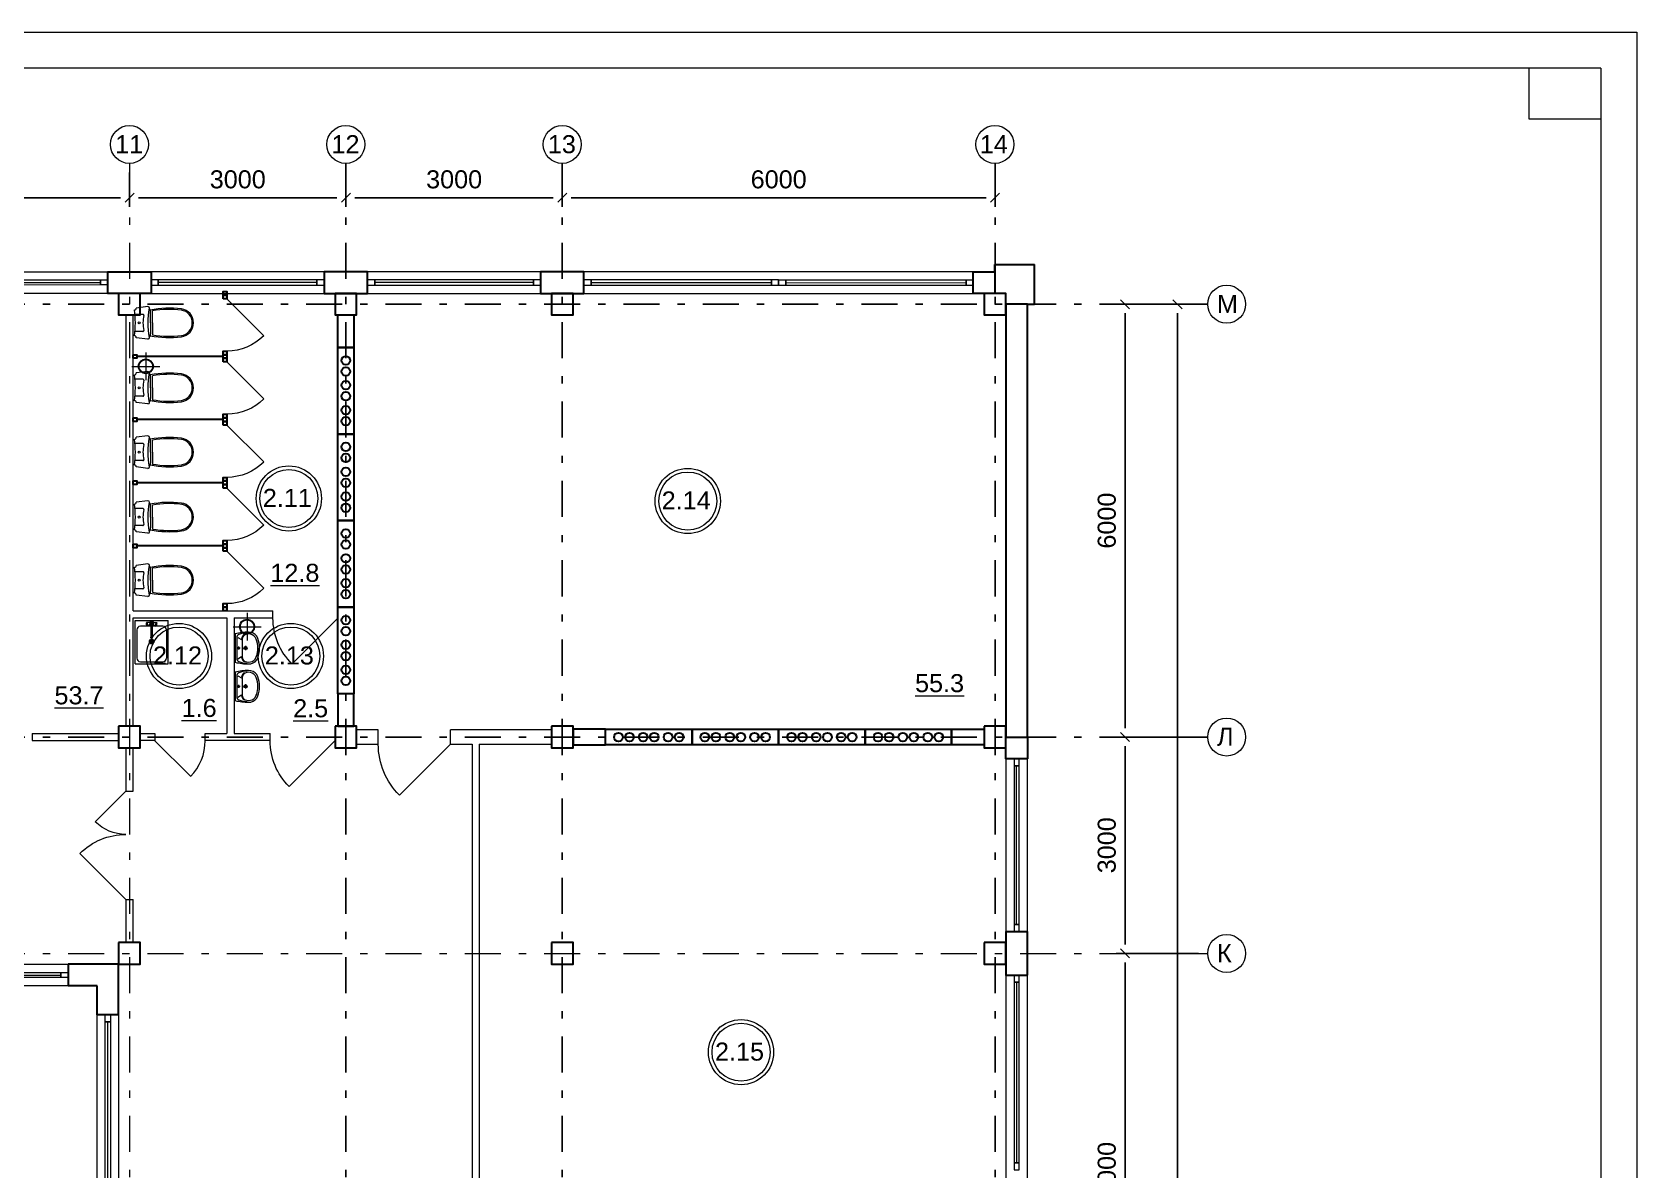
# Model space of a CAD drawing. Header units: metres. Extents: x -306 to 273, y -329 to 512.
# Drawn here: x 147.63 to 169.88, y 418.78 to 434.55 of the extents above; entities that cross this region are included whole.
import ezdxf
from ezdxf.enums import TextEntityAlignment as Align

# ---------------------------------------------------------------- set-up
doc = ezdxf.new("R2010")
doc.units = ezdxf.units.M
doc.header["$MEASUREMENT"] = 0
doc.linetypes.add('( Dashdot )', pattern=[1.001, 0.5, -0.25, 0.001, -0.25])
doc.linetypes.add('DGN Style 4', pattern=[17.066964, 8.528152, -4.264076, 0.01066, -4.264076])
doc.layers.get('DEFPOINTS').update_dxf_attribs({"lineweight": 0})
doc.layers.add('Level 50', color=7, linetype='Continuous', lineweight=0)
doc.styles.add('Standard_0', font='arial.ttf')
doc.styles.add('Style-Arial', font='arial.ttf')
doc.dimstyles.get("Standard").update_dxf_attribs({"dimtxt": 0.00018, "dimasz": 0.00018, "dimexe": 0.0002, "dimexo": 0.0625, "dimgap": 9e-05, "dimtad": 0, "dimtih": 1, "dimtoh": 1, "dimdec": 4, "dimlfac": 1000, "dimzin": 0, "dimdsep": 46, "dimtxsty": 'Standard_0', "dimcen": 9e-05, "dimadec": 0, "dimazin": 0, "dimtfac": 1, "dimtdec": 4, "dimtofl": 0, "dimtmove": 0, "dimatfit": 0, "dimfxl": 0.01, "dimfxlon": 1, "dimtolj": 1, "dimtzin": 0, "dimarcsym": 0})

# ---------------------------------------------------------------- blocks, each defined once
blk = doc.blocks.new('*U1661')
at = {"color": 7, "linetype": 'Continuous', "lineweight": 30}
for p, q in [((0.275, 0.275), (-0.275, 0.275)), ((-0.275, -0.275), (-0.275, 0.275)), ((0.275, 0.175), (0.275, 0.275)), ((-0.175, -0.275), (-0.275, -0.275))]:
    blk.add_line(p, q, dxfattribs=at)
blk = doc.blocks.new('*U1658')
at = {"color": 7, "linetype": 'Continuous', "lineweight": 0}
blk.add_line((-1.1, 0), (1.1, 0), dxfattribs=at)
at = {"color": 7, "linetype": 'Continuous', "lineweight": 13, "flags": 128}
for points in [[(-1.1, -0.035), (-1.2, -0.035), (-1.2, 0.035), (-1.1, 0.035), (-1.1, -0.035)], [(1.2, -0.035), (1.1, -0.035), (1.1, 0.035), (1.2, 0.035), (1.2, -0.035)]]:
    blk.add_lwpolyline(points, close=True, dxfattribs=at)
at = {"color": 7, "linetype": 'Continuous', "lineweight": 0, "flags": 128}
blk.add_lwpolyline([(-1.1, 0.035), (1.1, 0.035), (1.1, -0.035), (-1.1, -0.035), (-1.1, 0.035)], close=True, dxfattribs=at)
blk = doc.blocks.new('*U1656')
at = {"color": 7, "linetype": 'Continuous', "lineweight": 0}
blk.add_line((1.25, 0), (-1.25, 0), dxfattribs=at)
at = {"color": 7, "linetype": 'Continuous', "lineweight": 13, "flags": 128}
for points in [[(-1.35, 0.035), (-1.25, 0.035), (-1.25, -0.035), (-1.35, -0.035), (-1.35, 0.035)], [(1.25, 0.035), (1.35, 0.035), (1.35, -0.035), (1.25, -0.035), (1.25, 0.035)]]:
    blk.add_lwpolyline(points, close=True, dxfattribs=at)
at = {"color": 7, "linetype": 'Continuous', "lineweight": 0, "flags": 128}
blk.add_lwpolyline([(-1.25, 0.035), (1.25, 0.035), (1.25, -0.035), (-1.25, -0.035), (-1.25, 0.035)], close=True, dxfattribs=at)
blk = doc.blocks.new('*U1657')
at = {"color": 7, "linetype": 'Continuous', "lineweight": 0}
blk.add_line((1.25, 0.001), (-1.25, -0.001), dxfattribs=at)
at = {"color": 7, "linetype": 'Continuous', "lineweight": 13, "flags": 128}
for points in [[(-1.35, 0.034), (-1.25, 0.034), (-1.25, -0.036), (-1.35, -0.036), (-1.35, 0.034)], [(1.25, 0.036), (1.35, 0.036), (1.35, -0.034), (1.25, -0.034), (1.25, 0.036)]]:
    blk.add_lwpolyline(points, close=True, dxfattribs=at)
at = {"color": 7, "linetype": 'Continuous', "lineweight": 0, "flags": 128}
blk.add_lwpolyline([(-1.25, 0.034), (1.25, 0.036), (1.25, -0.034), (-1.25, -0.036), (-1.25, 0.034)], close=True, dxfattribs=at)
blk = doc.blocks.new('*U1655')
at = {"color": 7, "linetype": 'Continuous', "lineweight": 30, "flags": 128}
blk.add_lwpolyline([(-0.11, -0.6), (-0.11, 0.6), (0.11, 0.6), (0.11, -0.6), (-0.11, -0.6)], close=True, dxfattribs=at)
at = {"color": 7, "linetype": 'Continuous', "lineweight": 30}
for centre in [(0, 0.421), (0, 0.268), (0, 0.077), (0, -0.077), (0, -0.268), (0, -0.421)]:
    blk.add_circle(centre, 0.06, dxfattribs=at)
blk = doc.blocks.new('*U1662')
at = {"color": 7, "linetype": 'Continuous', "lineweight": 0, "flags": 128}
blk.add_lwpolyline([(42.05, 29.7), (42.05, -29.7), (-42.05, -29.7), (-42.05, 29.7), (42.05, 29.7)], close=True, dxfattribs=at)
at = {"layer": 'Level 50', "color": 7, "linetype": 'Continuous', "lineweight": 13}
for p, q in [((41.55, 29.2), (-40.05, 29.2)), ((40.55, 29.2), (40.55, 28.5)), ((41.55, 29.2), (41.55, -29.2)), ((40.55, 28.5), (41.55, 28.5))]:
    blk.add_line(p, q, dxfattribs=at)
blk = doc.blocks.new('_Oblique-1')
at = {"color": 0, "linetype": 'ByBlock', "lineweight": -2}
blk.add_line((0.5, 0.5), (-0.5, -0.5), dxfattribs=at)
blk = doc.blocks.new('*D2273')
at = {"color": 0, "linetype": 'Continuous', "lineweight": -2, "transparency": 16777216}
for p, q in [((163.803, 430.779), (162.658, 430.779)), ((162.783, 430.654), (162.783, 424.904)), ((163.803, 424.779), (162.658, 424.779))]:
    blk.add_line(p, q, dxfattribs=at)
at = {"layer": 'DEFPOINTS', "color": 0, "linetype": 'Continuous', "lineweight": 0, "transparency": 16777216}
for p in [(163.928, 430.779), (162.783, 424.779), (163.928, 424.779)]:
    blk.add_point(p, dxfattribs=at)
at = {"color": 0, "linetype": 'Continuous', "lineweight": -2, "transparency": 16777216, "xscale": 0.125, "yscale": 0.125, "zscale": 0.125}
for p, rotation in [((162.783, 430.779), 90), ((162.783, 424.779), 270)]:
    blk.add_blockref('_Oblique-1', p, dxfattribs=dict(at, rotation=rotation))
at = {"color": 0, "linetype": 'Continuous', "lineweight": 0, "transparency": 16777216, "insert": (162.53, 427.779), "char_height": 0.25, "attachment_point": 5, "rotation": 90, "style": 'Style-Arial'}
blk.add_mtext('\\A1;6000', dxfattribs=at)
blk = doc.blocks.new('*D2274')
at = {"color": 0, "linetype": 'Continuous', "lineweight": -2, "transparency": 16777216}
for p, q in [((163.803, 430.779), (163.385, 430.779)), ((163.51, 388.904), (163.51, 430.654)), ((163.803, 388.779), (163.385, 388.779))]:
    blk.add_line(p, q, dxfattribs=at)
at = {"layer": 'DEFPOINTS', "color": 0, "linetype": 'Continuous', "lineweight": 0, "transparency": 16777216}
for p in [(163.51, 430.779), (163.928, 430.779), (163.928, 388.779)]:
    blk.add_point(p, dxfattribs=at)
at = {"color": 0, "linetype": 'Continuous', "lineweight": -2, "transparency": 16777216, "xscale": 0.125, "yscale": 0.125, "zscale": 0.125}
for p, rotation in [((163.51, 430.779), 90), ((163.51, 388.779), 270)]:
    blk.add_blockref('_Oblique-1', p, dxfattribs=dict(at, rotation=rotation))
at = {"color": 0, "linetype": 'Continuous', "lineweight": 0, "transparency": 16777216, "insert": (163.257, 409.779), "char_height": 0.25, "attachment_point": 5, "rotation": 90, "style": 'Style-Arial'}
blk.add_mtext('\\A1;42000', dxfattribs=at)
blk = doc.blocks.new('ун2')
at = {"color": 252, "lineweight": 13}
for p, q in [((-0.131, -0.114), (-0.131, 0.006)), ((0.131, -0.114), (0.131, 0.006)), ((-0.25, -0.194), (-0.229, -0.012)), ((0, -0.235), (-0.168, -0.235)), ((0, -0.235), (0.168, -0.235)), ((0.25, -0.194), (0.229, -0.012)), ((0, -0.266), (-0.184, -0.266)), ((0, -0.266), (0.184, -0.266))]:
    blk.add_line(p, q, dxfattribs=at)
blk.add_circle((0, -0.058), 0.0157, dxfattribs=at)
for centre, radius, start, end in [((-0.225, 0.014), 0.0259, 262.0147, 1.5137), ((0, 1.373), 1.373, 261.6431, 278.3569), ((0.225, 0.014), 0.0258, 178.1572, 278.1058), ((-0.226, -0.192), 0.0242, 185.3126, 270.5398), ((0, -1.267), 1.076, 77.8721, 102.1279), ((1.292, -0.524), 1.518, 168.8327, 186.9654), ((-0.169, -0.152), 0.0829, 229.7034, 270.7895), ((-0.115, -0.115), 0.0166, 175.2998, 270.088), ((0, -0.594), 0.477, 76.0614, 103.9386), ((0.115, -0.115), 0.0166, 269.912, 4.7002), ((0.169, -0.152), 0.0829, 269.2105, 310.2966), ((-1.292, -0.524), 1.518, 353.0346, 11.1673), ((0.226, -0.192), 0.0242, 269.4602, 354.6874), ((1.29, -0.524), 1.497, 170.087, 187.0749), ((-1.29, -0.524), 1.497, 352.9251, 9.913), ((0, -0.679), 0.217, 187.7539, 269.9084), ((0, -0.679), 0.198, 188.5249, 269.9084), ((0, -0.679), 0.198, 270.0916, 351.4751), ((0, -0.679), 0.217, 270.0916, 352.2461)]:
    blk.add_arc(centre, radius, start, end, dxfattribs=at)
blk = doc.blocks.new('ум9')
at = {"color": 252, "lineweight": 13}
for p, q in [((0.317, 0), (-0.317, 0)), ((-0.237, -0.059), (-0.19, -0.143)), ((0.228, -0.039), (-0.228, -0.039)), ((0.185, -0.156), (-0.171, -0.156)), ((0.046, -0.234), (-0.046, -0.234)), ((0.035, -0.08), (-0.035, -0.08)), ((0, -0.115), (0, -0.045)), ((0, -0.189), (0, -0.28)), ((0.237, -0.059), (0.19, -0.143))]:
    blk.add_line(p, q, dxfattribs=at)
for centre, radius in [((0, -0.234), 0.0351), ((0, -0.08), 0.0221), ((0, -0.234), 0.0221)]:
    blk.add_circle(centre, radius, dxfattribs=at)
for centre, radius, start, end in [((1.163, -0.334), 1.518, 167.3206, 178.6525), ((-0.135, -0.304), 0.22, 178.312, 234.1043), ((-0.355, -0.298), 0.00065, 358.312, 358.6525), ((0.089, -0.267), 0.429, 154.5977, 180.3349), ((-0.317, -0.001), 0.00065, 90, 167.3206), ((-0.135, -0.303), 0.18, 141.0504, 245.2718), ((-0.228, -0.117), 0.078, 90, 154.5977), ((-0.135, -0.303), 0.193, 141.0504, 147.7493), ((-0.181, -0.302), 0.159, 98.7111, 129.9424), ((-0.181, -0.302), 0.146, 86.1548, 129.9424), ((0.181, -0.302), 0.146, 50.0576, 93.8452), ((0.181, -0.302), 0.159, 50.0576, 81.2889), ((0.135, -0.303), 0.18, 294.7282, 38.9496), ((0.228, -0.117), 0.078, 25.4023, 90), ((0.135, -0.304), 0.22, 305.8957, 1.688), ((0.135, -0.303), 0.193, 32.2507, 38.9496), ((-0.089, -0.267), 0.429, 359.6651, 25.4023), ((0.317, -0.001), 0.00065, 12.6794, 90), ((-1.163, -0.334), 1.518, 1.3475, 12.6794), ((0.355, -0.298), 0.00065, 181.3475, 181.688), ((-0.035, -0.093), 0.452, 239.6448, 267.5368), ((-0.035, -0.093), 0.413, 244.8898, 267.5368), ((0, 0.104), 0.65, 265.1692, 274.8308), ((0, 0.104), 0.611, 265.1692, 274.8308), ((0.035, -0.093), 0.413, 272.4632, 300.3552), ((0.035, -0.093), 0.452, 272.4632, 300.3552)]:
    blk.add_arc(centre, radius, start, end, dxfattribs=at)
blk = doc.blocks.new('*U1671')
at = {"color": 7, "linetype": 'Continuous', "lineweight": 0}
for p, q in [((-0.05, 0), (-2.325, 0)), ((2.325, 0), (0.05, 0))]:
    blk.add_line(p, q, dxfattribs=at)
at = {"color": 7, "linetype": 'Continuous', "lineweight": 0, "flags": 128}
for points in [[(-2.425, 0.15), (2.425, 0.15), (2.425, -0.15), (-2.425, -0.15), (-2.425, 0.15)], [(-2.325, 0.035), (2.325, 0.035), (2.325, -0.035), (-2.325, -0.035), (-2.325, 0.035)]]:
    blk.add_lwpolyline(points, close=True, dxfattribs=at)
at = {"color": 7, "linetype": 'Continuous', "lineweight": 13, "flags": 128}
for points in [[(-2.425, 0.035), (-2.325, 0.035), (-2.325, -0.035), (-2.425, -0.035), (-2.425, 0.035)], [(-0.05, 0.035), (0.05, 0.035), (0.05, -0.035), (-0.05, -0.035), (-0.05, 0.035)], [(2.325, 0.035), (2.425, 0.035), (2.425, -0.035), (2.325, -0.035), (2.325, 0.035)]]:
    blk.add_lwpolyline(points, close=True, dxfattribs=at)
blk = doc.blocks.new('*U1717')
at = {"color": 7, "linetype": 'Continuous', "lineweight": 13}
for radius in [0.452, 0.402]:
    blk.add_circle((0, 0), radius, dxfattribs=at)
at = {"color": 7, "linetype": 'Continuous', "lineweight": 13, "style": 'Style-Arial'}
blk.add_text('2.11', height=0.25, dxfattribs=at).set_placement((-0.361, 0.133), align=Align.TOP_LEFT)
blk = doc.blocks.new('*U1718')
at = {"color": 7, "linetype": 'Continuous', "lineweight": 13}
for radius in [0.452, 0.402]:
    blk.add_circle((0, 0), radius, dxfattribs=at)
at = {"color": 7, "linetype": 'Continuous', "lineweight": 13, "style": 'Style-Arial'}
blk.add_text('2.12', height=0.25, dxfattribs=at).set_placement((-0.361, 0.133), align=Align.TOP_LEFT)
blk = doc.blocks.new('*U1719')
at = {"color": 7, "linetype": 'Continuous', "lineweight": 13}
for radius in [0.452, 0.402]:
    blk.add_circle((0, 0), radius, dxfattribs=at)
at = {"color": 7, "linetype": 'Continuous', "lineweight": 13, "style": 'Style-Arial'}
blk.add_text('2.13', height=0.25, dxfattribs=at).set_placement((-0.361, 0.133), align=Align.TOP_LEFT)
blk = doc.blocks.new('*U1720')
at = {"color": 7, "linetype": 'Continuous', "lineweight": 13}
for radius in [0.452, 0.402]:
    blk.add_circle((0, 0), radius, dxfattribs=at)
at = {"color": 7, "linetype": 'Continuous', "lineweight": 13, "style": 'Style-Arial'}
blk.add_text('2.14', height=0.25, dxfattribs=at).set_placement((-0.361, 0.133), align=Align.TOP_LEFT)
blk = doc.blocks.new('*U1721')
at = {"color": 7, "linetype": 'Continuous', "lineweight": 13}
for radius in [0.452, 0.402]:
    blk.add_circle((0, 0), radius, dxfattribs=at)
at = {"color": 7, "linetype": 'Continuous', "lineweight": 13, "style": 'Style-Arial'}
blk.add_text('2.15', height=0.25, dxfattribs=at).set_placement((-0.361, 0.133), align=Align.TOP_LEFT)
blk = doc.blocks.new('*U1893')
at = {"color": 7, "linetype": 'DGN Style 4', "lineweight": 0}
for p, q in [((-0.194, 0), (0.194, 0)), ((0, 0.194), (0, -0.193))]:
    blk.add_line(p, q, dxfattribs=at)
at = {"color": 92, "linetype": 'Continuous', "lineweight": 30}
blk.add_circle((0, 0), 0.1, dxfattribs=at)
blk = doc.blocks.new('*U1895')
at = {"color": 252, "linetype": 'Continuous', "lineweight": 13}
for p, q in [((-0.3, 0.229), (-0.3, -0.228)), ((-0.3, 0.229), (0.3, 0.229)), ((0.3, 0.229), (0.3, -0.228)), ((-0.27, 0.156), (-0.27, -0.156)), ((0.17, 0.206), (-0.22, 0.206)), ((0.039, 0), (-0.024, 0)), ((0.008, 0.023), (0.008, -0.023)), ((0.051, 0.003), (0.054, 0.007)), ((0.051, -0.002), (0.051, 0.003)), ((0.059, 0.009), (0.054, 0.007)), ((0.055, 0.004), (0.059, 0.009)), ((0.055, -0.003), (0.055, 0.004)), ((0.057, 0.003), (0.06, 0.007)), ((0.057, -0.002), (0.057, 0.003)), ((0.059, 0.009), (0.064, 0.011)), ((0.06, 0.007), (0.064, 0.009)), ((0.064, 0.011), (0.07, 0.009)), ((0.265, 0.009), (0.064, 0.009)), ((0.22, 0.009), (0.22, 0.156)), ((0.224, 0.059), (0.228, 0.064)), ((0.224, 0.059), (0.224, 0.056)), ((0.224, 0.056), (0.225, 0.054)), ((0.243, 0.022), (0.224, 0.056)), ((0.225, 0.054), (0.229, 0.053)), ((0.228, 0.064), (0.227, 0.062)), ((0.227, 0.062), (0.229, 0.061)), ((0.23, 0.067), (0.228, 0.064)), ((0.229, 0.061), (0.232, 0.06)), ((0.229, 0.053), (0.235, 0.053)), ((0.234, 0.069), (0.23, 0.067)), ((0.232, 0.06), (0.236, 0.06)), ((0.239, 0.072), (0.234, 0.069)), ((0.235, 0.053), (0.242, 0.054)), ((0.236, 0.06), (0.242, 0.06)), ((0.242, 0.017), (0.238, 0.009)), ((0.238, 0.009), (0.238, 0.009)), ((0.245, 0.074), (0.239, 0.072)), ((0.242, 0.06), (0.248, 0.062)), ((0.242, 0.054), (0.25, 0.055)), ((0.246, 0.021), (0.242, 0.017)), ((0.243, 0.022), (0.244, 0.021)), ((0.244, 0.021), (0.247, 0.02)), ((0.251, 0.075), (0.245, 0.074)), ((0.249, 0.013), (0.247, 0.02)), ((0.247, 0.02), (0.25, 0.02)), ((0.248, 0.062), (0.254, 0.063)), ((0.25, 0.055), (0.257, 0.058)), ((0.25, 0.02), (0.254, 0.021)), ((0.257, 0.075), (0.251, 0.075)), ((0.256, 0.013), (0.253, 0.009)), ((0.254, 0.063), (0.259, 0.066)), ((0.254, 0.021), (0.259, 0.022)), ((0.265, 0.015), (0.256, 0.013)), ((0.261, 0.075), (0.257, 0.075)), ((0.257, 0.058), (0.264, 0.061)), ((0.259, 0.066), (0.263, 0.068)), ((0.259, 0.022), (0.263, 0.023)), ((0.265, 0.01), (0.26, 0.009)), ((0.264, 0.074), (0.261, 0.075)), ((0.263, 0.068), (0.265, 0.071)), ((0.263, 0.023), (0.267, 0.025)), ((0.266, 0.073), (0.264, 0.074)), ((0.27, 0.071), (0.264, 0.074)), ((0.264, 0.061), (0.268, 0.064)), ((0.265, 0.071), (0.266, 0.073)), ((0.273, 0.013), (0.265, 0.015)), ((0.27, 0.009), (0.265, 0.01)), ((0.27, 0.007), (0.265, 0.009)), ((0.267, 0.025), (0.27, 0.027)), ((0.268, 0.064), (0.271, 0.067)), ((0.272, 0.069), (0.27, 0.071)), ((0.27, 0.027), (0.272, 0.029)), ((0.272, 0.019), (0.27, 0.027)), ((0.274, 0.004), (0.27, 0.009)), ((0.273, 0.003), (0.27, 0.007)), ((0.271, 0.067), (0.272, 0.069)), ((0.273, 0.027), (0.271, 0.027)), ((0.272, 0.03), (0.272, 0.069)), ((0.272, 0.029), (0.272, 0.03)), ((0.281, 0.023), (0.273, 0.027)), ((0.279, 0.005), (0.273, 0.013)), ((0.273, -0.002), (0.273, 0.003)), ((0.274, -0.003), (0.274, 0.004)), ((0.279, -0.004), (0.279, 0.005)), ((0.287, 0.017), (0.281, 0.023)), ((0.291, 0.009), (0.287, 0.017)), ((0.293, 0), (0.291, 0.009)), ((0.291, -0.008), (0.293, 0)), ((0.17, -0.206), (-0.22, -0.206)), ((0.054, -0.006), (0.051, -0.002)), ((0.059, -0.008), (0.054, -0.006)), ((0.059, -0.008), (0.055, -0.003)), ((0.06, -0.006), (0.057, -0.002)), ((0.064, -0.01), (0.059, -0.008)), ((0.064, -0.008), (0.06, -0.006)), ((0.265, -0.008), (0.064, -0.008)), ((0.07, -0.008), (0.064, -0.01)), ((0.22, -0.156), (0.22, -0.008)), ((0.243, -0.021), (0.224, -0.056)), ((0.225, -0.054), (0.224, -0.056)), ((0.224, -0.056), (0.224, -0.058)), ((0.224, -0.058), (0.228, -0.064)), ((0.229, -0.052), (0.225, -0.054)), ((0.229, -0.06), (0.227, -0.061)), ((0.227, -0.061), (0.228, -0.064)), ((0.228, -0.064), (0.23, -0.066)), ((0.235, -0.052), (0.229, -0.052)), ((0.232, -0.059), (0.229, -0.06)), ((0.23, -0.066), (0.234, -0.068)), ((0.234, -0.068), (0.239, -0.071)), ((0.242, -0.053), (0.235, -0.052)), ((0.242, -0.059), (0.236, -0.059)), ((0.238, -0.008), (0.238, -0.008)), ((0.238, -0.008), (0.242, -0.016)), ((0.239, -0.071), (0.245, -0.073)), ((0.242, -0.016), (0.246, -0.02)), ((0.25, -0.055), (0.242, -0.053)), ((0.248, -0.061), (0.242, -0.059)), ((0.244, -0.02), (0.243, -0.021)), ((0.247, -0.019), (0.244, -0.02)), ((0.245, -0.073), (0.251, -0.074)), ((0.249, -0.012), (0.247, -0.019)), ((0.25, -0.019), (0.247, -0.019)), ((0.254, -0.063), (0.248, -0.061)), ((0.254, -0.02), (0.25, -0.019)), ((0.257, -0.057), (0.25, -0.055)), ((0.251, -0.074), (0.257, -0.074)), ((0.253, -0.008), (0.256, -0.012)), ((0.259, -0.021), (0.254, -0.02)), ((0.259, -0.065), (0.254, -0.063)), ((0.256, -0.012), (0.265, -0.015)), ((0.264, -0.06), (0.257, -0.057)), ((0.257, -0.074), (0.261, -0.074)), ((0.263, -0.022), (0.259, -0.021)), ((0.263, -0.067), (0.259, -0.065)), ((0.26, -0.008), (0.265, -0.01)), ((0.261, -0.074), (0.264, -0.073)), ((0.267, -0.024), (0.263, -0.022)), ((0.265, -0.07), (0.263, -0.067)), ((0.268, -0.063), (0.264, -0.06)), ((0.27, -0.07), (0.264, -0.073)), ((0.264, -0.073), (0.266, -0.072)), ((0.265, -0.008), (0.27, -0.006)), ((0.265, -0.01), (0.27, -0.008)), ((0.265, -0.015), (0.273, -0.012)), ((0.266, -0.072), (0.265, -0.07)), ((0.27, -0.026), (0.267, -0.024)), ((0.271, -0.066), (0.268, -0.063)), ((0.27, -0.006), (0.273, -0.002)), ((0.27, -0.008), (0.274, -0.003)), ((0.272, -0.018), (0.27, -0.026)), ((0.272, -0.028), (0.27, -0.026)), ((0.27, -0.07), (0.272, -0.068)), ((0.271, -0.027), (0.273, -0.026)), ((0.272, -0.068), (0.271, -0.066)), ((0.272, -0.029), (0.272, -0.028)), ((0.272, -0.029), (0.272, -0.068)), ((0.273, -0.012), (0.279, -0.004)), ((0.273, -0.026), (0.281, -0.022)), ((0.281, -0.022), (0.287, -0.016)), ((0.287, -0.016), (0.291, -0.008)), ((-0.3, -0.228), (0.3, -0.228))]:
    blk.add_line(p, q, dxfattribs=at)
for radius in [0.0317, 0.0226]:
    blk.add_circle((0.008, 0), radius, dxfattribs=at)
for centre, radius, start, end in [((-0.22, 0.156), 0.05, 90, 180), ((0.17, 0.156), 0.05, 0, 90), ((-0.22, -0.156), 0.05, 180, 270), ((0.17, -0.156), 0.05, 270, 0), ((0.234, -0.086), 0.0272, 85.1439, 94.8561)]:
    blk.add_arc(centre, radius, start, end, dxfattribs=at)
blk = doc.blocks.new('*U2070')
at = {"color": 252, "linetype": 'Continuous', "lineweight": 13}
for p, q in [((0.906, 1.6), (0.394, 2.112)), ((0.906, 0.725), (0.394, 1.237)), ((0.906, -0.15), (0.394, 0.362)), ((0.906, -1.025), (0.394, -0.513)), ((0.906, -1.9), (0.394, -1.388))]:
    blk.add_line(p, q, dxfattribs=at)
at = {"color": 252, "linetype": 'Continuous', "lineweight": 30}
for p, q in [((0.344, 1.312), (-0.856, 1.312)), ((0.344, 0.437), (-0.856, 0.437)), ((0.344, -0.438), (-0.856, -0.438)), ((0.344, -1.313), (-0.856, -1.313))]:
    blk.add_line(p, q, dxfattribs=at)
at = {"color": 252, "linetype": 'Continuous', "lineweight": 30, "flags": 128}
for points in [[(0.344, 2.162), (0.344, 2.212), (0.394, 2.212), (0.394, 2.162), (0.344, 2.162)], [(0.344, 2.112), (0.344, 2.162), (0.394, 2.162), (0.394, 2.112), (0.344, 2.112)], [(-0.906, 1.287), (-0.906, 1.337), (-0.856, 1.337), (-0.856, 1.287), (-0.906, 1.287)], [(0.344, 1.337), (0.344, 1.387), (0.394, 1.387), (0.394, 1.337), (0.344, 1.337)], [(0.344, 1.287), (0.344, 1.337), (0.394, 1.337), (0.394, 1.287), (0.344, 1.287)], [(0.344, 1.237), (0.344, 1.287), (0.394, 1.287), (0.394, 1.237), (0.344, 1.237)], [(-0.906, 0.412), (-0.906, 0.462), (-0.856, 0.462), (-0.856, 0.412), (-0.906, 0.412)], [(0.344, 0.462), (0.344, 0.512), (0.394, 0.512), (0.394, 0.462), (0.344, 0.462)], [(0.344, 0.412), (0.344, 0.462), (0.394, 0.462), (0.394, 0.412), (0.344, 0.412)], [(0.344, 0.362), (0.344, 0.412), (0.394, 0.412), (0.394, 0.362), (0.344, 0.362)], [(-0.906, -0.463), (-0.906, -0.413), (-0.856, -0.413), (-0.856, -0.463), (-0.906, -0.463)], [(0.344, -0.413), (0.344, -0.363), (0.394, -0.363), (0.394, -0.413), (0.344, -0.413)], [(0.344, -0.463), (0.344, -0.413), (0.394, -0.413), (0.394, -0.463), (0.344, -0.463)], [(0.344, -0.513), (0.344, -0.463), (0.394, -0.463), (0.394, -0.513), (0.344, -0.513)], [(-0.906, -1.338), (-0.906, -1.288), (-0.856, -1.288), (-0.856, -1.338), (-0.906, -1.338)], [(0.344, -1.288), (0.344, -1.238), (0.394, -1.238), (0.394, -1.288), (0.344, -1.288)], [(0.344, -1.338), (0.344, -1.288), (0.394, -1.288), (0.394, -1.338), (0.344, -1.338)], [(0.344, -1.388), (0.344, -1.338), (0.394, -1.338), (0.394, -1.388), (0.344, -1.388)], [(0.344, -2.163), (0.344, -2.113), (0.394, -2.113), (0.394, -2.163), (0.344, -2.163)], [(0.344, -2.213), (0.344, -2.163), (0.394, -2.163), (0.394, -2.213), (0.344, -2.213)]]:
    blk.add_lwpolyline(points, close=True, dxfattribs=at)
at = {"color": 252, "linetype": 'Continuous', "lineweight": 0, "extrusion": (0, 0, -1)}
for centre in [(-0.394, 2.112), (-0.394, 1.237), (-0.394, 0.362), (-0.394, -0.513), (-0.394, -1.388)]:
    blk.add_arc(centre, 0.725, 225, 270, dxfattribs=at)
blk = doc.blocks.new('*U1889')
at = {"color": 7, "linetype": 'Continuous', "lineweight": 13}
blk.add_line((-0.45, 0.318), (0.186, -0.318), dxfattribs=at)
at = {"color": 7, "linetype": 'Continuous', "lineweight": 0}
blk.add_arc((-0.45, 0.318), 0.9, 315, 360, dxfattribs=at)
blk = doc.blocks.new('*U1891')
at = {"color": 7, "linetype": 'Continuous', "lineweight": 13}
blk.add_line((-0.35, 0.247), (0.145, -0.247), dxfattribs=at)
at = {"color": 7, "linetype": 'Continuous', "lineweight": 0}
blk.add_arc((-0.35, 0.247), 0.7, 315, 0, dxfattribs=at)
blk = doc.blocks.new('*U1888')
at = {"color": 7, "lineweight": 13}
blk.add_line((-0.5, 0.354), (0.207, -0.354), dxfattribs=at)
at = {"color": 7, "lineweight": 0}
blk.add_arc((-0.5, 0.354), 1, 315, 360, dxfattribs=at)
blk = doc.blocks.new('*U1890')
at = {"color": 7, "linetype": 'Continuous', "lineweight": 13}
for p, q in [((0.318, 0.75), (-0.318, 0.114)), ((0.318, -0.75), (-0.106, -0.326))]:
    blk.add_line(p, q, dxfattribs=at)
at = {"color": 7, "linetype": 'Continuous', "lineweight": 0}
for centre, radius, start, end in [((0.318, 0.75), 0.9, 225, 270), ((0.318, -0.75), 0.6, 90, 135)]:
    blk.add_arc(centre, radius, start, end, dxfattribs=at)
blk = doc.blocks.new('*D2497')
at = {"color": 0, "linetype": 'Continuous', "lineweight": -2, "transparency": 16777216}
for p, q in [((163.803, 424.779), (162.658, 424.779)), ((162.783, 424.654), (162.783, 421.904)), ((163.803, 421.779), (162.658, 421.779))]:
    blk.add_line(p, q, dxfattribs=at)
at = {"layer": 'DEFPOINTS', "color": 0, "linetype": 'Continuous', "lineweight": 0, "transparency": 16777216}
for p in [(163.928, 424.779), (162.783, 421.779), (163.928, 421.779)]:
    blk.add_point(p, dxfattribs=at)
at = {"color": 0, "linetype": 'Continuous', "lineweight": -2, "transparency": 16777216, "xscale": 0.125, "yscale": 0.125, "zscale": 0.125}
for p, rotation in [((162.783, 424.779), 90), ((162.783, 421.779), 270)]:
    blk.add_blockref('_Oblique-1', p, dxfattribs=dict(at, rotation=rotation))
at = {"color": 0, "linetype": 'Continuous', "lineweight": 0, "transparency": 16777216, "insert": (162.53, 423.279), "char_height": 0.25, "attachment_point": 5, "rotation": 90, "style": 'Style-Arial'}
blk.add_mtext('\\A1;3000', dxfattribs=at)
blk = doc.blocks.new('*D2498')
at = {"color": 0, "linetype": 'Continuous', "lineweight": -2, "transparency": 16777216}
for p, q in [((163.803, 421.779), (162.658, 421.779)), ((162.783, 421.654), (162.783, 415.904)), ((163.803, 415.779), (162.658, 415.779))]:
    blk.add_line(p, q, dxfattribs=at)
at = {"layer": 'DEFPOINTS', "color": 0, "linetype": 'Continuous', "lineweight": 0, "transparency": 16777216}
for p in [(163.928, 421.779), (162.783, 415.779), (163.928, 415.779)]:
    blk.add_point(p, dxfattribs=at)
at = {"color": 0, "linetype": 'Continuous', "lineweight": -2, "transparency": 16777216, "xscale": 0.125, "yscale": 0.125, "zscale": 0.125}
for p, rotation in [((162.783, 421.779), 90), ((162.783, 415.779), 270)]:
    blk.add_blockref('_Oblique-1', p, dxfattribs=dict(at, rotation=rotation))
at = {"color": 0, "linetype": 'Continuous', "lineweight": 0, "transparency": 16777216, "insert": (162.53, 418.779), "char_height": 0.25, "attachment_point": 5, "rotation": 90, "style": 'Style-Arial'}
blk.add_mtext('\\A1;6000', dxfattribs=at)
blk = doc.blocks.new('*D2516')
at = {"color": 0, "linetype": 'Continuous', "lineweight": -2, "transparency": 16777216}
for p, q in [((142.98, 432.604), (142.98, 432.13)), ((148.98, 432.604), (148.98, 432.13)), ((143.105, 432.255), (148.855, 432.255))]:
    blk.add_line(p, q, dxfattribs=at)
at = {"layer": 'DEFPOINTS', "color": 0, "linetype": 'Continuous', "lineweight": 0, "transparency": 16777216}
for p in [(142.98, 432.729), (148.98, 432.729), (148.98, 432.255)]:
    blk.add_point(p, dxfattribs=at)
at = {"color": 0, "linetype": 'Continuous', "lineweight": -2, "transparency": 16777216, "xscale": 0.125, "yscale": 0.125, "zscale": 0.125, "rotation": 180}
blk.add_blockref('_Oblique-1', (142.98, 432.255), dxfattribs=at)
at = {"color": 0, "linetype": 'Continuous', "lineweight": -2, "transparency": 16777216, "xscale": 0.125, "yscale": 0.125, "zscale": 0.125}
blk.add_blockref('_Oblique-1', (148.98, 432.255), dxfattribs=at)
at = {"color": 0, "linetype": 'Continuous', "lineweight": 0, "transparency": 16777216, "insert": (145.98, 432.508), "char_height": 0.25, "attachment_point": 5, "style": 'Style-Arial'}
blk.add_mtext('\\A1;6000', dxfattribs=at)
blk = doc.blocks.new('*D2526')
at = {"color": 0, "linetype": 'Continuous', "lineweight": -2, "transparency": 16777216}
for p, q in [((148.98, 432.604), (148.98, 432.13)), ((151.98, 432.604), (151.98, 432.13)), ((149.105, 432.255), (151.855, 432.255))]:
    blk.add_line(p, q, dxfattribs=at)
at = {"layer": 'DEFPOINTS', "color": 0, "linetype": 'Continuous', "lineweight": 0, "transparency": 16777216}
for p in [(148.98, 432.729), (151.98, 432.729), (151.98, 432.255)]:
    blk.add_point(p, dxfattribs=at)
at = {"color": 0, "linetype": 'Continuous', "lineweight": -2, "transparency": 16777216, "xscale": 0.125, "yscale": 0.125, "zscale": 0.125, "rotation": 180}
blk.add_blockref('_Oblique-1', (148.98, 432.255), dxfattribs=at)
at = {"color": 0, "linetype": 'Continuous', "lineweight": -2, "transparency": 16777216, "xscale": 0.125, "yscale": 0.125, "zscale": 0.125}
blk.add_blockref('_Oblique-1', (151.98, 432.255), dxfattribs=at)
at = {"color": 0, "linetype": 'Continuous', "lineweight": 0, "transparency": 16777216, "insert": (150.48, 432.508), "char_height": 0.25, "attachment_point": 5, "style": 'Style-Arial'}
blk.add_mtext('\\A1;3000', dxfattribs=at)
blk = doc.blocks.new('*D2527')
at = {"color": 0, "linetype": 'Continuous', "lineweight": -2, "transparency": 16777216}
for p, q in [((151.98, 432.604), (151.98, 432.13)), ((154.98, 432.604), (154.98, 432.13)), ((152.105, 432.255), (154.855, 432.255))]:
    blk.add_line(p, q, dxfattribs=at)
at = {"layer": 'DEFPOINTS', "color": 0, "linetype": 'Continuous', "lineweight": 0, "transparency": 16777216}
for p in [(151.98, 432.729), (154.98, 432.729), (154.98, 432.255)]:
    blk.add_point(p, dxfattribs=at)
at = {"color": 0, "linetype": 'Continuous', "lineweight": -2, "transparency": 16777216, "xscale": 0.125, "yscale": 0.125, "zscale": 0.125, "rotation": 180}
blk.add_blockref('_Oblique-1', (151.98, 432.255), dxfattribs=at)
at = {"color": 0, "linetype": 'Continuous', "lineweight": -2, "transparency": 16777216, "xscale": 0.125, "yscale": 0.125, "zscale": 0.125}
blk.add_blockref('_Oblique-1', (154.98, 432.255), dxfattribs=at)
at = {"color": 0, "linetype": 'Continuous', "lineweight": 0, "transparency": 16777216, "insert": (153.48, 432.508), "char_height": 0.25, "attachment_point": 5, "style": 'Style-Arial'}
blk.add_mtext('\\A1;3000', dxfattribs=at)
blk = doc.blocks.new('*D2528')
at = {"color": 0, "linetype": 'Continuous', "lineweight": -2, "transparency": 16777216}
for p, q in [((154.98, 432.604), (154.98, 432.13)), ((160.98, 432.354), (160.98, 432.13)), ((155.105, 432.255), (160.855, 432.255))]:
    blk.add_line(p, q, dxfattribs=at)
at = {"layer": 'DEFPOINTS', "color": 0, "linetype": 'Continuous', "lineweight": 0, "transparency": 16777216}
for p in [(154.98, 432.729), (160.98, 432.479), (160.98, 432.255)]:
    blk.add_point(p, dxfattribs=at)
at = {"color": 0, "linetype": 'Continuous', "lineweight": -2, "transparency": 16777216, "xscale": 0.125, "yscale": 0.125, "zscale": 0.125, "rotation": 180}
blk.add_blockref('_Oblique-1', (154.98, 432.255), dxfattribs=at)
at = {"color": 0, "linetype": 'Continuous', "lineweight": -2, "transparency": 16777216, "xscale": 0.125, "yscale": 0.125, "zscale": 0.125}
blk.add_blockref('_Oblique-1', (160.98, 432.255), dxfattribs=at)
at = {"color": 0, "linetype": 'Continuous', "lineweight": 0, "transparency": 16777216, "insert": (157.98, 432.508), "char_height": 0.25, "attachment_point": 5, "style": 'Style-Arial'}
blk.add_mtext('\\A1;6000', dxfattribs=at)

msp = doc.modelspace()

# ---------------------------------------------------------------- linework, layer by layer
at = {"color": 1, "linetype": '( Dashdot )', "lineweight": 0}
for p, q in [((148.97987428, 432.72924535), (148.97987428, 384.20583039)), ((92.02828637, 421.77924535), (163.92828637, 421.77924535))]:
    msp.add_line(p, q, dxfattribs=at)
at = {"color": 1, "linetype": '( Dashdot )'}
for p, q in [((151.97987428, 432.72924535), (151.97987428, 384.20583039)), ((154.97987428, 432.72924535), (154.97987428, 384.20583039)), ((160.97987428, 432.72924535), (160.97987428, 384.20583039)), ((92.02828637, 430.77924535), (163.92828637, 430.77924535)), ((92.02828637, 424.77924535), (163.92828637, 424.77924535))]:
    msp.add_line(p, q, dxfattribs=at)
at = {"color": 7, "linetype": 'Continuous', "lineweight": 13}
for p, q in [((149.02828637, 426.52924535), (150.96828637, 426.52924535)), ((149.02828637, 426.42924535), (150.32828637, 426.42924535)), ((150.32828637, 426.42924535), (150.32828637, 424.82924535)), ((150.42828637, 426.42924535), (150.42828637, 424.82924535)), ((150.42828637, 426.42924535), (150.96828637, 426.42924535)), ((150.96828637, 426.42924535), (150.96828637, 426.52924535)), ((151.86828637, 426.42924535), (151.86828637, 426.52924535)), ((147.62828637, 424.82924535), (147.62828637, 424.72924535)), ((147.62828637, 424.82924535), (148.82828637, 424.82924535)), ((149.12828637, 424.72924535), (149.12828637, 424.82924535)), ((150.02828637, 424.72924535), (150.02828637, 424.82924535)), ((150.02828637, 424.82924535), (150.32828637, 424.82924535)), ((150.42828637, 424.82924535), (150.92828637, 424.82924535)), ((150.92828637, 424.72924535), (150.92828637, 424.82924535)), ((151.82828637, 424.72924535), (151.82828637, 424.82924535)), ((152.42828637, 424.67924535), (152.42828637, 424.87924535)), ((153.42828637, 424.67924535), (153.42828637, 424.87924535)), ((147.62828637, 424.72924535), (148.82828637, 424.72924535)), ((150.92828637, 424.72924535), (150.02828637, 424.72924535)), ((153.72828637, 424.67924535), (153.72828637, 417.87924535)), ((153.82828637, 424.67924535), (153.82828637, 417.87924535)), ((148.92828637, 424.02924535), (149.02828637, 424.02924535)), ((148.92828637, 422.52924535), (149.02828637, 422.52924535))]:
    msp.add_line(p, q, dxfattribs=at)
at = {"color": 7, "linetype": 'Continuous', "lineweight": 30}
for p in [(148.12828637, 421.62924535), (148.52828637, 421.32924535)]:
    msp.add_line(p, (148.12828637, 421.32924535), dxfattribs=at)
at = {"color": 7, "linetype": 'Continuous', "lineweight": 0, "flags": 128}
for points in [[(148.67828637, 430.92924535), (143.27828637, 430.92924535), (143.27828637, 431.22924535), (148.67828637, 431.22924535), (148.67828637, 430.92924535)], [(151.67828637, 431.22924535), (149.27828637, 431.22924535), (149.27828637, 430.92924535), (151.67828637, 430.92924535), (151.67828637, 431.22924535)], [(154.67828637, 431.22924535), (152.27828637, 431.22924535), (152.27828637, 430.92924535), (154.67828637, 430.92924535), (154.67828637, 431.22924535)], [(160.67828637, 431.22924535), (155.27828637, 431.22924535), (155.27828637, 430.92924535), (160.67828637, 430.92924535), (160.67828637, 431.22924535)], [(161.42828637, 422.07924535), (161.42828637, 424.47924535), (161.12828637, 424.47924535), (161.12828637, 422.07924535), (161.42828637, 422.07924535)], [(161.42828637, 416.07924535), (161.42828637, 421.47924535), (161.12828637, 421.47924535), (161.12828637, 416.07924535), (161.42828637, 416.07924535)]]:
    msp.add_lwpolyline(points, close=True, dxfattribs=at)
at = {"color": 7, "linetype": 'Continuous', "lineweight": 30, "flags": 128}
for points in [[(149.27828637, 430.92924535), (148.67828637, 430.92924535), (148.67828637, 431.22924535), (149.27828637, 431.22924535), (149.27828637, 430.92924535)], [(152.27828637, 431.22924535), (151.67828637, 431.22924535), (151.67828637, 430.92924535), (152.27828637, 430.92924535), (152.27828637, 431.22924535)], [(155.27828637, 431.22924535), (154.67828637, 431.22924535), (154.67828637, 430.92924535), (155.27828637, 430.92924535), (155.27828637, 431.22924535)], [(160.97828637, 430.92924535), (160.67828637, 430.92924535), (160.67828637, 431.22924535), (160.97828637, 431.22924535), (160.97828637, 430.92924535)], [(148.82828637, 430.92924535), (148.82828637, 430.62924535), (149.12828637, 430.62924535), (149.12828637, 430.92924535), (148.82828637, 430.92924535)], [(151.82828637, 430.92924535), (151.82828637, 430.62924535), (152.12828637, 430.62924535), (152.12828637, 430.92924535), (151.82828637, 430.92924535)], [(154.82828637, 430.92924535), (154.82828637, 430.62924535), (155.12828637, 430.62924535), (155.12828637, 430.92924535), (154.82828637, 430.92924535)], [(160.82828637, 430.92924535), (160.82828637, 430.62924535), (161.12828637, 430.62924535), (161.12828637, 430.92924535), (160.82828637, 430.92924535)], [(152.08828637, 430.17924535), (151.86828637, 430.17924535), (151.86828637, 430.62924535), (152.08828637, 430.62924535), (152.08828637, 430.17924535)], [(161.42828637, 424.77924535), (161.42828637, 430.77924535), (161.12828637, 430.77924535), (161.12828637, 424.77924535), (161.42828637, 424.77924535)], [(152.08828637, 425.37924535), (151.86828637, 425.37924535), (151.86828637, 424.92924535), (152.08828637, 424.92924535), (152.08828637, 425.37924535)], [(148.82828637, 424.92924535), (148.82828637, 424.62924535), (149.12828637, 424.62924535), (149.12828637, 424.92924535), (148.82828637, 424.92924535)], [(151.82828637, 424.92924535), (151.82828637, 424.62924535), (152.12828637, 424.62924535), (152.12828637, 424.92924535), (151.82828637, 424.92924535)], [(154.82828637, 424.92924535), (154.82828637, 424.62924535), (155.12828637, 424.62924535), (155.12828637, 424.92924535), (154.82828637, 424.92924535)], [(155.57828637, 424.66924535), (155.57828637, 424.88924535), (155.12828637, 424.88924535), (155.12828637, 424.66924535), (155.57828637, 424.66924535)], [(160.37828637, 424.66924535), (160.37828637, 424.88924535), (160.82828637, 424.88924535), (160.82828637, 424.66924535), (160.37828637, 424.66924535)], [(160.82828637, 424.92924535), (160.82828637, 424.62924535), (161.12828637, 424.62924535), (161.12828637, 424.92924535), (160.82828637, 424.92924535)], [(161.42828637, 424.47924535), (161.12828637, 424.47924535), (161.12828637, 424.77924535), (161.42828637, 424.77924535), (161.42828637, 424.47924535)], [(148.82828637, 421.92924535), (148.82828637, 421.62924535), (149.12828637, 421.62924535), (149.12828637, 421.92924535), (148.82828637, 421.92924535)], [(154.82828637, 421.92924535), (154.82828637, 421.62924535), (155.12828637, 421.62924535), (155.12828637, 421.92924535), (154.82828637, 421.92924535)], [(160.82828637, 421.92924535), (160.82828637, 421.62924535), (161.12828637, 421.62924535), (161.12828637, 421.92924535), (160.82828637, 421.92924535)], [(161.42828637, 421.47924535), (161.42828637, 422.07924535), (161.12828637, 422.07924535), (161.12828637, 421.47924535), (161.42828637, 421.47924535)]]:
    msp.add_lwpolyline(points, close=True, dxfattribs=at)
at = {"color": 7, "linetype": 'Continuous', "lineweight": 13, "flags": 128}
for points in [[(149.02828637, 426.52924535), (149.02828637, 430.62924535), (148.92828637, 430.62924535), (148.92828637, 424.92924535), (149.02828637, 424.92924535), (149.02828637, 426.42924535)], [(152.42828637, 424.87924535), (152.12828637, 424.87924535)], [(154.82828637, 424.87924535), (153.42828637, 424.87924535)], [(149.02828637, 424.02924535), (149.02828637, 424.62924535), (148.92828637, 424.62924535), (148.92828637, 424.02924535)], [(152.12828637, 424.67924535), (152.42828637, 424.67924535)], [(153.42828637, 424.67924535), (153.72828637, 424.67924535)], [(153.82828637, 424.67924535), (154.82828637, 424.67924535)], [(148.92828637, 422.52924535), (148.92828637, 421.92924535), (149.02828637, 421.92924535), (149.02828637, 422.52924535)]]:
    msp.add_lwpolyline(points, dxfattribs=at)
msp.add_lwpolyline([(149.12828637, 424.82924535), (149.32828637, 424.82924535), (149.32828637, 424.72924535), (149.12828637, 424.72924535), (149.12828637, 424.82924535)], close=True, dxfattribs=at)
at = {"color": 7, "linetype": 'Continuous', "lineweight": 30, "flags": 128}
for points in [[(148.82828637, 420.92924535), (148.82828637, 421.62924535), (148.12828637, 421.62924535)], [(148.82828637, 420.92924535), (148.52828637, 420.92924535), (148.52828637, 421.32924535)]]:
    msp.add_lwpolyline(points, dxfattribs=at)
at = {"color": 7, "linetype": 'Continuous', "lineweight": 13}
for centre in [(148.97828637, 432.9926008), (151.97828637, 432.9926008), (154.97828637, 432.9926008), (160.97828637, 432.9926008), (164.19164181, 430.77924535), (164.19164181, 424.77924535), (164.19164181, 421.77924535)]:
    msp.add_circle(centre, 0.26335544, dxfattribs=at)

# ---------------------------------------------------------------- block references
at = {"color": 7, "linetype": 'Continuous', "lineweight": 30, "extrusion": (0, 0, -1)}
msp.add_blockref('*U1661', (-161.25333297, 431.05428631), dxfattribs=at)
at = {"color": 7, "linetype": 'Continuous', "lineweight": 13}
for name, p, rotation in [('*U1657', (147.32833297, 431.08030439), 180), ('*U1671', (145.70332273, 421.47920439), 180), ('*U1671', (148.67832732, 418.50428172), 270)]:
    msp.add_blockref(name, p, dxfattribs=dict(at, rotation=rotation))
at = {"color": 7, "linetype": 'Continuous', "lineweight": 13, "extrusion": (0, 0, -1)}
for name, p in [('*U1658', (-150.47833297, 431.07928631)), ('*U1658', (-153.47833297, 431.07928631)), ('*U1656', (-156.62833297, 431.07928631)), ('*U1657', (-159.32833297, 431.07818631)), ('*U1889', (-151.41832273, 426.11106795)), ('*U1889', (-151.37832273, 424.41106795))]:
    msp.add_blockref(name, p, dxfattribs=at)
at = {"color": 252, "linetype": 'Continuous', "lineweight": 13}
msp.add_blockref('*U2070', (149.9346, 428.74176795), dxfattribs=at)
at = {"color": 252, "lineweight": 13, "rotation": 90}
for name, p, xscale, yscale, zscale in [('ун2', (149.06028103, 430.51987962), 0.9000000000000002, 0.9000000000000002, 0.9000000000000002), ('ун2', (149.06028103, 429.62059357), 0.9000000000000002, 0.9000000000000002, 0.9000000000000002), ('ун2', (149.06028103, 428.72860889), 0.9000000000000002, 0.9000000000000002, 0.9000000000000002), ('ун2', (149.06028103, 427.82860889), 0.9000000000000002, 0.9000000000000002, 0.9000000000000002), ('ун2', (149.06028103, 426.95272496), 0.9000000000000002, 0.9000000000000002, 0.9000000000000002), ('ум9', (150.44213585, 426.01247896), 0.6221590909090893, 0.6221590909090893, 0.6221590909090893), ('ум9', (150.44213585, 425.48131486), 0.6221590909090893, 0.6221590909090893, 0.6221590909090893)]:
    msp.add_blockref(name, p, dxfattribs=dict(at, xscale=xscale, yscale=yscale, zscale=zscale))
at = {"color": 7, "linetype": 'Continuous', "lineweight": 30}
for p, rotation in [((151.97833297, 429.57920439), 180), ((151.97833297, 428.37920439), 180), ((151.97833297, 427.17920439), 180), ((151.97833297, 425.97920439), 180), ((156.17824541, 424.77919875), 90), ((157.37824541, 424.77919875), 90), ((158.57824541, 424.77919875), 90), ((159.77824541, 424.77919875), 90)]:
    msp.add_blockref('*U1655', p, dxfattribs=dict(at, rotation=rotation))
at = {"color": 92, "linetype": 'Continuous', "lineweight": 30}
for p in [(149.20510891, 429.91748104), (150.60889771, 426.30812035)]:
    msp.add_blockref('*U1893', p, dxfattribs=at)
at = {"color": 7, "linetype": 'Continuous', "lineweight": 13}
for name, p in [('*U1717', (151.1887248, 428.08596227)), ('*U1720', (156.71919751, 428.05065145)), ('*U1718', (149.66603672, 425.90198744)), ('*U1719', (151.21657886, 425.90198744)), ('*U1721', (157.45849043, 420.41116089))]:
    msp.add_blockref(name, p, dxfattribs=at)
at = {"color": 252, "linetype": 'Continuous', "lineweight": 13, "rotation": 90}
msp.add_blockref('*U1895', (149.28570298, 426.09378531), dxfattribs=at)
at = {"color": 7, "linetype": 'Continuous', "lineweight": 0}
msp.add_blockref('*U1891', (149.67825, 424.48176795), dxfattribs=at)
at = {"color": 7, "lineweight": 13, "extrusion": (0, 0, -1)}
msp.add_blockref('*U1888', (-152.92833297, 424.32571795), dxfattribs=at)
at = {"color": 7, "linetype": 'Continuous', "lineweight": 13, "extrusion": (0, 0, -1)}
for name, p, rotation in [('*U1658', (-161.27832732, 423.27919875), 90), ('*U1890', (-148.61008976, 423.27922275), 180), ('*U1656', (-161.27832732, 420.12919875), 90)]:
    msp.add_blockref(name, p, dxfattribs=dict(at, rotation=rotation))
at = {"layer": 'Level 50', "color": 7, "linetype": 'Continuous', "lineweight": 13}
msp.add_blockref('*U1662', (127.82986233, 404.85030608), dxfattribs=at)

# ---------------------------------------------------------------- texts
at = {"color": 7, "linetype": 'Continuous', "lineweight": 30, "style": 'Style-Arial'}
for s, p in [('11', (148.77960177, 433.12186343)), ('12', (151.77960177, 433.12186343)), ('13', (154.77960177, 433.12186343)), ('14', (160.76901008, 433.12186343)), ('М', (164.0575503, 430.90850798)), ('Л', (164.0575503, 424.90850798)), ('К', (164.0575503, 421.90850798))]:
    msp.add_text(s, height=0.25, dxfattribs=at).set_placement(p, align=Align.TOP_LEFT)
at = {"color": 7, "linetype": 'Continuous', "lineweight": 13, "style": 'Style-Arial'}
for s, p in [('%%u12.8%%U', (150.93193434, 427.18037922)), ('%%u53.7%%U', (147.93869442, 425.48253293)), ('%%u55.3%%U', (159.87110008, 425.65117628)), ('%%u1.6%%U', (149.70184782, 425.30762617)), ('%%u2.5%%U', (151.24803088, 425.30296062))]:
    msp.add_text(s, height=0.25, dxfattribs=at).set_placement(p, align=Align.TOP_LEFT)

# ---------------------------------------------------------------- dimensions: what is measured, and where the dimension line sits
at = {"color": 5, "linetype": 'Continuous', "lineweight": 0}
for base, p1, p2, picture, middle in [((148.97987428, 432.25527161), (142.97987428, 432.72924535), (148.97987428, 432.72924535), '*D2516', (145.97987428, 432.50791486)), ((151.97987428, 432.25527161), (148.97987428, 432.72924535), (151.97987428, 432.72924535), '*D2526', (150.47987428, 432.50800013)), ((154.97987428, 432.25527161), (151.97987428, 432.72924535), (154.97987428, 432.72924535), '*D2527', (153.47987428, 432.50800013)), ((160.97987428, 432.25527161), (154.97987428, 432.72924535), (160.97987428, 432.47924535), '*D2528', (157.97987428, 432.50791486))]:
    dim = msp.add_linear_dim(base=base, p1=p1, p2=p2, dimstyle='Standard', override={"dimtxt": 0.25, "dimasz": 0.125, "dimexe": 0.125, "dimexo": 0.125, "dimgap": 0.125, "dimtad": 1, "dimtih": 0, "dimtoh": 0, "dimzin": 11, "dimtxsty": 'Style-Arial', "dimblk": '_Oblique-1', "dimfxlon": 0, "dimfrac": 2, "dimtzin": 11}, dxfattribs=at)
    dim.commit()
    dim.dimension.update_dxf_attribs({"geometry": picture, "text_midpoint": middle})
for base, p1, p2, angle, picture, middle in [((162.78271318, 424.77924535), (163.92828637, 430.77924535), (163.92828637, 424.77924535), 270, '*D2273', (162.53006993, 427.77924535)), ((163.51011149, 430.77924535), (163.92828637, 388.77924535), (163.92828637, 430.77924535), 90, '*D2274', (163.25746824, 409.77924535)), ((162.78271318, 421.77924535), (163.92828637, 424.77924535), (163.92828637, 421.77924535), 270, '*D2497', (162.52998466, 423.27924535)), ((162.78271318, 415.77924535), (163.92828637, 421.77924535), (163.92828637, 415.77924535), 270, '*D2498', (162.53006993, 418.77924535))]:
    dim = msp.add_linear_dim(base=base, p1=p1, p2=p2, angle=angle, dimstyle='Standard', override={"dimtxt": 0.25, "dimasz": 0.125, "dimexe": 0.125, "dimexo": 0.125, "dimgap": 0.125, "dimtad": 1, "dimtih": 0, "dimtoh": 0, "dimzin": 11, "dimtxsty": 'Style-Arial', "dimblk": '_Oblique-1', "dimfxlon": 0, "dimfrac": 2, "dimtzin": 11}, dxfattribs=at)
    dim.commit()
    dim.dimension.update_dxf_attribs({"geometry": picture, "text_midpoint": middle})

doc.saveas('drawing.dxf')
